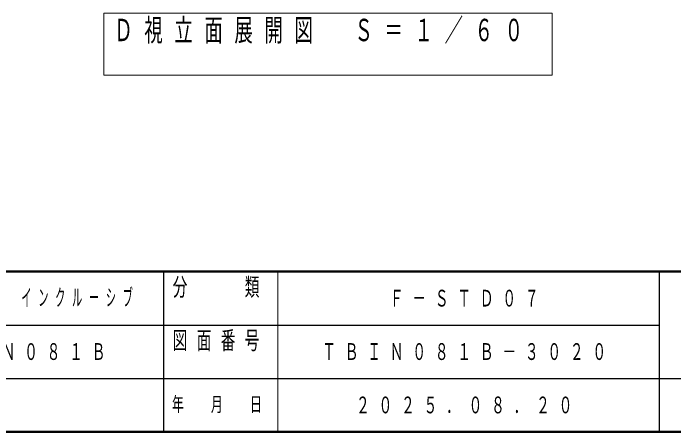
# Model space of a CAD drawing. Units: millimetres on the paper, scale 1:60. Extents: x -385 to 76, y -594 to 267.
# Drawn here: x -154.7 to -68.1, y -297 to -242.1 of the extents above; entities that cross this region are included whole.
import ezdxf

# ---------------------------------------------------------------- set-up
doc = ezdxf.new("R2010")
doc.units = ezdxf.units.MM
doc.layers.add('1_60', color=7, linetype='Continuous', lineweight=25)
doc.layers.add('NAKAMURA図枠', color=7, linetype='Continuous', lineweight=13)
doc.layers.add('図面情報', color=7, linetype='Continuous')
doc.styles.add('ＭＳ ゴシック', font='')
doc.styles.get('ＭＳ ゴシック').set_extended_font_data('MS Gothic')

msp = doc.modelspace()

# ---------------------------------------------------------------- linework, layer by layer
at = {"layer": '1_60', "lineweight": 13}
for p, q in [((-142.845, -242.122), (-142.845, -250.255)), ((-84.045, -242.122), (-142.845, -242.122)), ((-84.045, -250.255), (-84.045, -242.122)), ((-142.845, -250.255), (-84.045, -250.255))]:
    msp.add_line(p, q, dxfattribs=at)
at = {"layer": 'NAKAMURA図枠', "lineweight": 50}
for p, q in [((-385, -276), (0, -276)), ((-385, -297), (0, -297))]:
    msp.add_line(p, q, dxfattribs=at)
at = {"layer": 'NAKAMURA図枠', "color": 211, "lineweight": 25}
for p, q in [((-135, -276), (-135, -297)), ((-70, -276), (-70, -297)), ((-187.5, -283), (-70, -283)), ((-242.5, -290), (0, -290))]:
    msp.add_line(p, q, dxfattribs=at)
at = {"layer": 'NAKAMURA図枠'}
msp.add_line((-120, -276), (-120, -297), dxfattribs=at)

# ---------------------------------------------------------------- texts
at = {"layer": '1_60', "insert": (-141.445, -242.855), "char_height": 2.933, "attachment_point": 1, "style": 'ＭＳ ゴシック'}
msp.add_mtext('\\T1.64;\\W0.6;Ｄ視立面展開図\u3000Ｓ＝１／６０', dxfattribs=at)
at = {"layer": 'NAKAMURA図枠', "color": 4, "style": 'ＭＳ ゴシック'}
for s, insert, char_height, attachment_point in [('\\T1.64;\\W0.6;分\u3000\u3000類', (-127.5, -276.833), 2.346, 2), ('\\T1.64;\\W0.6;図面番号', (-127.5, -283.833), 2.346, 2), ('\\T1.64;\\W0.6;年\u3000月\u3000日', (-127.5, -293.5), 1.906, 5)]:
    msp.add_mtext(s, dxfattribs=dict(at, insert=insert, char_height=char_height, attachment_point=attachment_point))
at = {"layer": '図面情報', "char_height": 2.199, "attachment_point": 5, "style": 'ＭＳ ゴシック'}
for s, insert in [('\\T1.64;\\W0.45;トットビルダー\u3000インクルーシブ', (-154.75, -279.5)), ('\\T1.64;\\W0.6;Ｆ－ＳＴＤ０７', (-95, -279.5)), ('\\T1.64;\\W0.6;ＴＢ－ＩＮ０８１Ｂ', (-154.75, -286.5)), ('\\T1.64;\\W0.6;ＴＢＩＮ０８１Ｂ－３０２０', (-95, -286.5)), ('\\T1.64;\\W0.6;２０２５．０８．２０', (-95, -293.5))]:
    msp.add_mtext(s, dxfattribs=dict(at, insert=insert))

doc.saveas('drawing.dxf')
